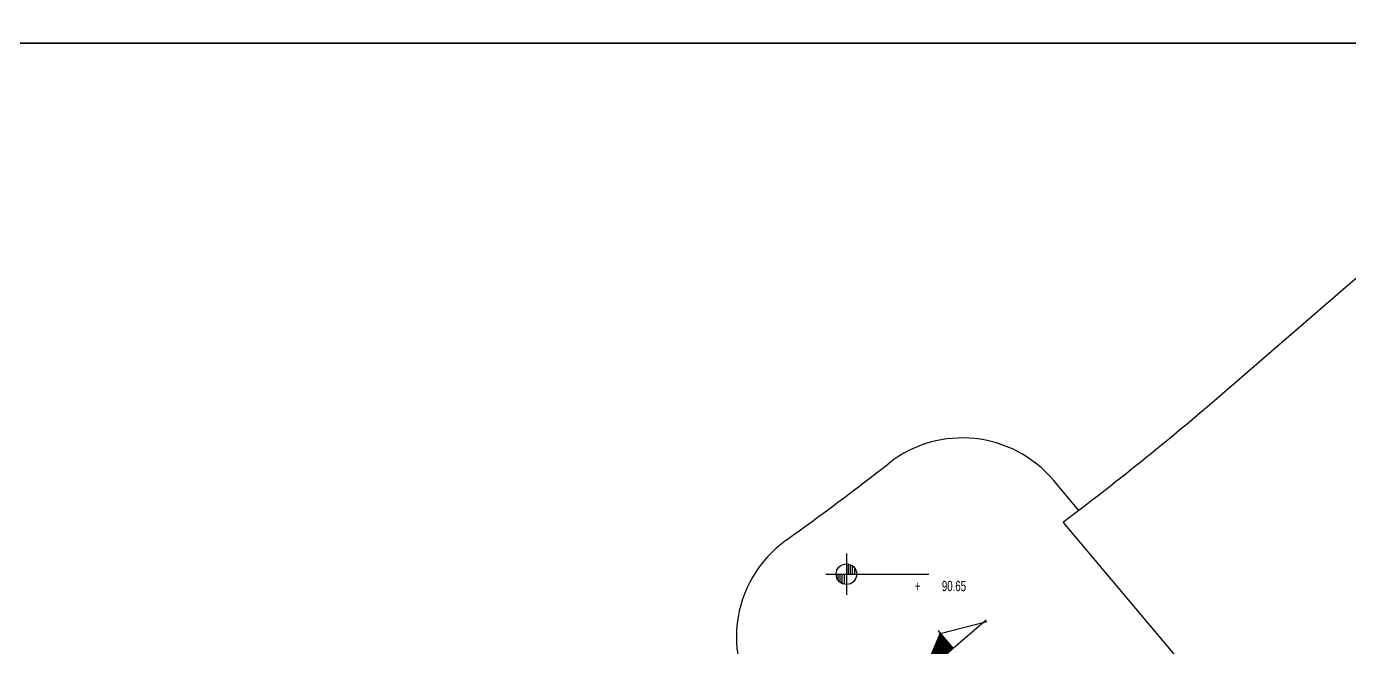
# Model space of a CAD drawing. Header units: metres. Extents: x 0 to 435, y 0 to 273.
# Drawn here: x 49.28 to 69.3, y 123.82 to 133.22 of the extents above; entities that cross this region are included whole.
import ezdxf

# ---------------------------------------------------------------- set-up
doc = ezdxf.new("R2010")
doc.units = ezdxf.units.M
doc.header["$MEASUREMENT"] = 0
doc.layers.get('0').update_dxf_attribs({"plot": 0})
for name, color, linetype in [('A-ELV', 2, 'Continuous'), ('A-LVL-50', 4, 'Continuous'), ('A-PAV', 3, 'Continuous'), ('A-STR', 115, 'Continuous')]:
    doc.layers.add(name, color=color, linetype=linetype)
doc.styles.add('B4-PLANS$0$ARABIC', font='xarb.shx', dxfattribs={"width": 0.7})
doc.styles.add('B4-PLANS$0$S100', font='romans.shx', dxfattribs={"width": 0.9})

# ---------------------------------------------------------------- blocks, each defined once
blk = doc.blocks.new('B4-PLANS$0$A$C221430BC')
at = {"layer": 'A-STR'}
h = blk.add_hatch(dxfattribs=at)
h.set_pattern_fill('ANSI31', color=256, scale=0.1, angle=45, style=0)
h.set_pattern_definition([(90, (0.047382, 0.02119), (-0.0125, 2e-18), [])])
h.paths.add_polyline_path([(0.547, 0.271), (0.047, 0.021), (0.547, 0.021)])
for p, q in [((0.005, 0), (0.547, 0.271)), ((0.547, 0.321), (0.547, 0.021)), ((0.547, 0.271), (1.09, 0)), ((1.095, 0.021), (0, 0.021))]:
    blk.add_line(p, q, dxfattribs=at)
blk = doc.blocks.new('B4-PLANS$0$LEV')
for p, q in [((0, 400), (0, -400)), ((-400, 0), (1600, 0)), ((-160, -120), (-160, 0)), ((-120, -160), (-120, 0)), ((-80, -183), (-80, 0)), ((-40, -196), (-40, 0)), ((40, 0), (40, 196)), ((80, 0), (80, 183)), ((120, 0), (120, 160)), ((160, 0), (160, 120))]:
    blk.add_line(p, q)
blk.add_circle((0, 0), 200)
at = {"style": 'B4-PLANS$0$S100', "width": 0.9, "flags": 12}
for tag, p in [('L', (300, 132)), ('P', (300, -392))]:
    blk.add_attdef(tag, p, '', height=200, dxfattribs=at)

msp = doc.modelspace()

# ---------------------------------------------------------------- linework, layer by layer
at = {"layer": 'A-ELV'}
msp.add_lwpolyline([(73.5129, 132.9685), (67.4478, 127.7207, -0.0166486), (64.9629, 125.7113), (79.9457, 107.8933, 0.1466875), (82.8278, 106.0037, 0.1466875)], format="xyb", dxfattribs=at)
at = {"layer": 'A-PAV', "ltscale": 5}
msp.add_line((65.2021, 125.893), (64.8167, 126.3513), dxfattribs=at)
for centre, radius, start, end in [((63.4391, 125.1929), 1.8, 40.05972, 127.98501), ((32.7894, 164.4438), 48, 305.65854, 307.98501), ((61.8205, 123.981), 1.8, 125.65854, 221.33496)]:
    msp.add_arc(centre, radius, start, end, dxfattribs=at)
at = {"layer": 'Defpoints'}
for points in [[(82.8278, 199.4527), (0, 199.4527), (0, 132.9685), (82.8278, 132.9685)], [(82.8278, 132.9685), (0, 132.9685), (0, 66.4842), (82.8278, 66.4842)], [(82.8278, 132.9685), (0, 132.9685), (0, 66.4842), (82.8278, 66.4842)]]:
    msp.add_lwpolyline(points, close=True, dxfattribs=at)

# ---------------------------------------------------------------- block references
at = {"layer": 'A-LVL-50'}
ref = msp.add_blockref('B4-PLANS$0$LEV', (61.6852, 124.9299), dxfattribs=dict(at, xscale=0.0007799999461894913, yscale=0.0007799999461894913, zscale=0.0007799999461894913))
ref.add_attrib('P', '+        90.65', (62.7198, 124.6733), dxfattribs={"layer": '0', "height": 0.156, "style": 'B4-PLANS$0$ARABIC', "width": 0.7, "flags": 12})
at = {"layer": 'A-STR', "xscale": 1.2, "yscale": 1.2, "zscale": 1.2, "rotation": 40.69733674396327}
msp.add_blockref('B4-PLANS$0$A$C221430BC', (62.8198, 123.3598), dxfattribs=at)

doc.saveas('drawing.dxf')
